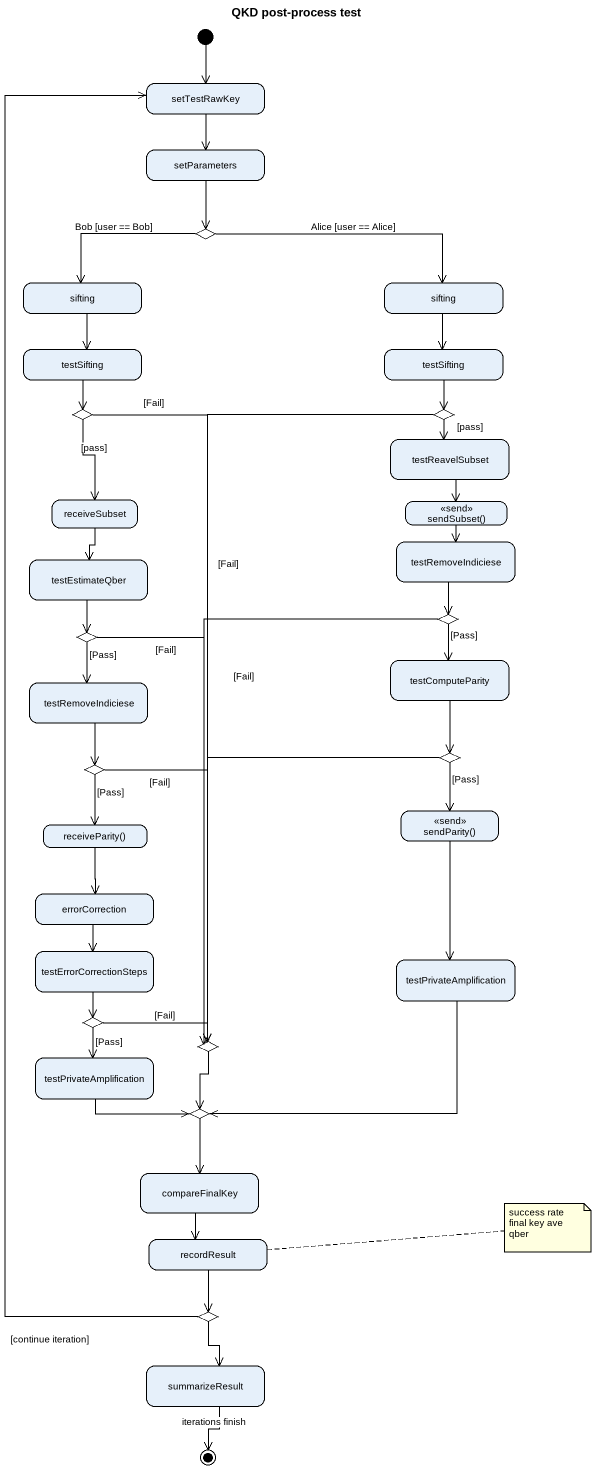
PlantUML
@startuml
title QKD post-process test
hide empty description
state setTestRawKey
state setParameters
state choice1 <<choice>>
state sifting
state "sifting" as sifting_2
state testSifting
state "testSifting" as testSifting_2
state choice2 <<choice>>
state choice3 <<choice>>
state testReavelSubset
state receiveSubset
state "sendSubset()" as sendSubset <<send>>
state testRemoveIndiciese
state testEstimateQber
state choice4 <<choice>>
state choice5 <<choice>>
state testComputeParity
state "testRemoveIndiciese" as testRemoveIndiciese_2
state choice6 <<choice>>
state choice7 <<choice>>
state "receiveParity()" as receiveParity
state "sendParity()" as sendParity <<send>>
state errorCorrection
state testErrorCorrectionSteps
state testPrivateAmplification
state choice8 <<choice>>
state choice9 <<choice>>
state "testPrivateAmplification" as testPrivateAmplification_2
state choice10 <<choice>>
state compareFinalKey
state recordResult
state choice11 <<choice>>
state summarizeResult
[*] --> setTestRawKey
setTestRawKey --> setParameters
setParameters --> choice1
choice1 -left-> sifting : Bob [user == Bob]
choice1 -right-> sifting_2 : Alice [user == Alice]
sifting --> testSifting
sifting_2 --> testSifting_2
testSifting --> choice2
testSifting_2 --> choice3
choice2 --> receiveSubset : [pass]
choice2 --> choice9 : [Fail]
choice3 --> testReavelSubset : [pass]
choice3 --> choice9
testReavelSubset --> sendSubset
receiveSubset --> testEstimateQber
sendSubset --> testRemoveIndiciese
testRemoveIndiciese --> choice4
testEstimateQber --> choice5
choice4 --> testComputeParity : [Pass]
choice4 --> choice9 : [Fail]
choice5 --> testRemoveIndiciese_2 : [Pass]
choice5 --> choice9 : [Fail]
testComputeParity --> choice7
testRemoveIndiciese_2 --> choice6
choice6 --> receiveParity : [Pass]
choice6 --> choice9 : [Fail]
choice7 --> sendParity : [Pass]
choice7 --> choice9 : [Fail]
receiveParity --> errorCorrection
sendParity --> testPrivateAmplification
errorCorrection --> testErrorCorrectionSteps
testErrorCorrectionSteps --> choice8
testPrivateAmplification -left-> choice10
choice8 -right-> choice9 : [Fail]
choice8 --> testPrivateAmplification_2 : [Pass]
choice9 --> choice10
testPrivateAmplification_2 -right-> choice10
choice10 --> compareFinalKey
compareFinalKey --> recordResult
recordResult --> choice11
choice11 -up-> setTestRawKey : [continue iteration]
choice11 --> summarizeResult
summarizeResult --> [*] : iterations finish
note right of recordResult
  success rate
  final key ave
  qber
end note
@enduml
